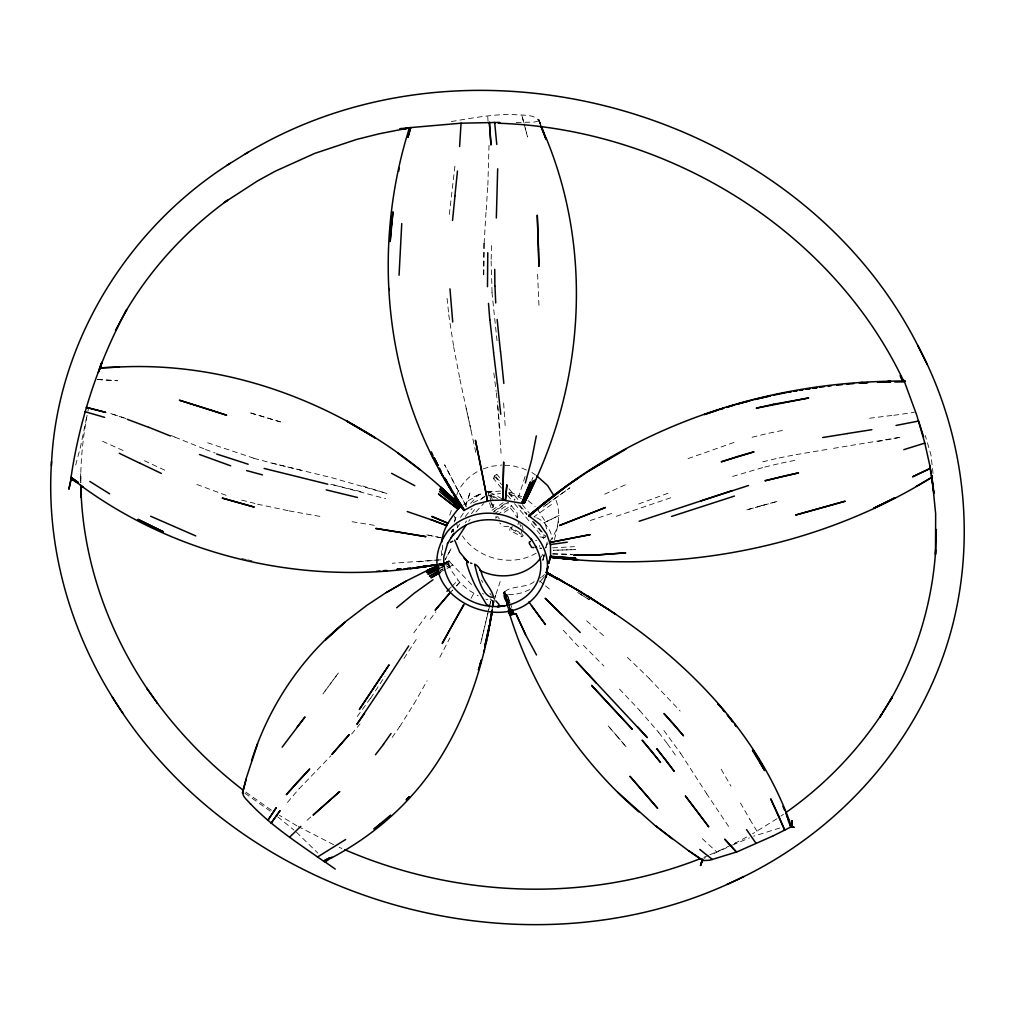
<?xml version="1.0" encoding="UTF-8"?>
<svg xmlns="http://www.w3.org/2000/svg" width="1015" height="1015" viewBox="0 0 1015 1015"><rect width="100%" height="100%" fill="white"/><g stroke="black" fill="none" stroke-linecap="round" stroke-linejoin="round"><path stroke-width="0.75" stroke-dasharray="5 3.75" d="M489.014 145.297L487.834 186.265M517.523 517.32L517.13 512.956L511.217 505.457L497.655 514.567M933.051 473.447L930.958 454.872L925.299 435.511M491.171 259.32L491.539 242.687M554.444 539.536C558.022 525.973 561.536 510.786 554.786 497.566M442.591 545.042L442.489 554.926M484.117 243.486L486.134 210.029M486.223 210.016L487.758 186.253M453.477 531.759L453.654 528.967M449.315 214.444L454.923 166.156M492.694 607.351L495.434 595.627L493.569 601.413L489.902 598.685M492.719 607.097L493.125 604.001M493.201 604.191L493.582 601.362L485.868 599.167M493.518 601.426L492.643 607.681L495.46 595.627M547.199 542.048L545.905 547.389M492.021 610.015L493.328 601.375M87.087 415.262C83.014 437.389 80.553 459.871 80.769 482.391M492.63 607.274L493.1 604.28M546.057 546.895L545.702 548.125L545.981 547.174M86.618 417.558L80.363 447.488L75.173 467.027M87.912 411.227L88.483 408.499M489.928 604.75L480.691 643.548L491.057 599.484L490.245 603.278M543.152 560.052L544.192 555.522M514.504 503.643L543.469 538.204L544.116 535.438L530.908 519.667M539.739 545.461L539.257 546.451M544.357 553.746L542.594 561.143L544.04 555.078M542.822 560.369L544.319 554.203M558.428 521.355L556.144 530.325L551.982 538.61L549.014 542.251M519.718 532.482L510.444 527.407L509.682 530.185L521.659 536.745L522.37 533.928M521.634 531.429L520.911 534.233L511.484 528.993L509.682 530.185M517.929 524.704L518.652 521.926M517.46 517.587L517.828 516.204M511.484 528.993L512.232 526.214M504.277 512.347L510.469 508.198L511.217 505.457M494.051 513.996L507.652 504.848L508.414 502.12L493.62 512.067M518.64 496.792L521.291 498.708M451.421 532.418L452.259 529.538M454.809 520.898L455.659 518.018M493.087 507.17L493.886 504.43L492.097 505.635L491.285 508.375L493.087 507.17L491.768 503.047M497.604 498.593L490.841 494.825L490.017 497.54L491.336 501.664M501.524 488.139L493.531 478.611L496.056 476.885L496.843 474.271L500.915 479.131M502.146 498.86L490.029 492.3L489.205 495.016L495.967 498.67M493.531 478.611L494.33 475.984L496.843 474.271M525.11 476.428L518.551 497.058L507.322 493.671M495.954 594.27L500.205 581.532M449.734 515.163L452.195 507.868M465.53 505.99L470.376 491.653L465.466 506.003M451.713 532.215L452.753 529.462M531.733 480.273L532.913 477.481M456.801 494.774C461.076 483.165 470.744 474.398 481.833 469.323M452.563 531.733L453.756 529.234M439.8 657.289L449.835 638.029M488.469 492.77L488.52 492.085M471.087 598.33L474.639 591.758M413.917 704.067L427.112 680.748M540.221 558.555L543.114 553.847M465.339 522.776L466.494 520.911M399.758 726.626L413.841 704.055M404.033 658.443L418.079 636.583M370.602 698.333L384.951 676.282M543.317 577.941L544.281 576.482M460.531 517.409L463.538 512.93M370.488 698.282L355.085 719.508M392.171 737.423L399.694 726.588M471.455 513.628L476.669 506.866M413.765 632.853L426.148 615.902M468.664 521.291L470.085 519.337M430.157 619.328L435.917 611.779M542.987 578.385L538.94 582.94M546.057 545.892L548.024 543.456M465.251 516.495L472.051 508.477M470.643 503.453L477.951 495.358L483.851 492.744M351.621 734.048L360.033 724M459.338 582.762L456.395 585.947L459.694 582.331L451.345 570.557L449.011 564.492L448.973 561.079L471.518 584.551M475.934 511.991L483.622 503.541M287.473 802.421L299.044 788.756M452.589 590.07L449.531 593.382L452.474 590.197M456.649 585.642L459.694 582.331L467.966 589.652L478.141 595.843M299.108 788.795L330.915 755.769M449.011 589.22L451.307 586.924M452.157 586.061L457.905 580.326L457.422 580.796M544.484 574.579L541.87 576.875M480.552 499.875L485.183 495.777M306.999 820.323L312.506 815.375M704.194 858.36L705.514 857.573M543.342 506.967L547.022 504.112M545.829 505.102L569.999 487.796L549.483 502.222M540.018 578.195L541.058 577.446M780.916 816.085L783.491 814.258M551.45 504.48L534.08 516.813L536.58 517.751M480.247 493.912L467.94 500.915A47.172 41.894 15.6 0 0 463.703 504.848M490.029 492.3L488.317 493.468L490.004 498.873M492.047 510.215L503.148 502.742M493.709 511.294L506.079 502.971L507.652 504.848M498.099 516.495L495.625 518.158L496.411 515.392L499.456 519.008M521.659 536.745L523.372 535.603M543.469 538.204L545.994 536.542L533.015 521.025M776.982 818.724L752.496 833.823M473.358 502.666L484.726 496.766M447.095 568.451L449.759 566.878L444.392 569.999M452.817 564.898L446.194 568.654M440.903 571.648L444.976 569.352M529.754 589.575L522.535 592.697L513.894 594.524M446.714 566.839L449.264 565.431L443.986 568.298M440.028 570.443L442.667 569.009M440.193 570.405L442.883 568.958M734.594 843.465L749.996 835.294M536.186 553.15C512.106 567.474 477.761 559.24 462.409 535.907M726.664 847.69L710.779 854.935M446.093 565.228L448.846 563.845L440.485 568.019M440.535 568.019L443.339 566.624M534.131 581.608C525.897 590.146 494.584 583.181 506.371 602.529M718.823 850.951L735.723 842.919M443.225 565.177L448.63 562.627L446.131 563.807M441.144 566.154L444.887 564.391M440.65 565.723L449.911 561.397L444.621 563.858M732.487 845.127L749.451 837.87M443.149 564.657L448.617 562.158L446.042 563.325M474.018 496.779L480.869 493.671M442.654 564.239L449.518 561.13L443.086 563.934M604.724 494.153L628.323 483.483M779.901 827.986L753.638 836.208M445.103 562.906L449.29 561.041M443.162 564.112L448.681 561.663L445.915 562.83M440.573 564.771L449.137 561.029L442.819 563.68M439.229 565.621L441.804 564.492M440.269 564.847L448.973 561.079L444.862 562.729M708.445 855.366L702.71 857.802L703.75 857.37M709.878 854.744L719.914 850.481M488.761 495.383L500.585 493.392M688.043 458.615L735.659 441.868M638.714 503.947L668.593 493.036M670.712 497.781L616.168 516.369M590.21 520.53L614.341 512.537M483.216 468.892L491.488 466.278L501.714 465.06M732.652 476.441L764.828 466.951M752.09 437.249L768.85 433.177M764.815 467.027L781.322 463.094M762.722 461.812L779.241 457.905M451.282 121.559C471.632 118.095 492.11 114.302 512.829 114.429C521.85 115.913 537.404 112.83 540.576 124.211L538.47 119.212L540.805 125.086M768.888 433.202L785.889 429.751M781.309 463.132L798.031 459.757M779.228 457.943L796.026 454.568M877.797 441.55L901.231 437.122L829.851 448.973M796.014 454.644L829.813 448.947M440.028 564.213L443.022 563.706M438.353 564.124L441.436 563.617M436.818 564.378L441.221 563.655M439.939 564.327L442.984 563.832L436.653 564.873M536.795 540.361L535.527 540.513M440.015 564.124L443.048 563.655M893.86 415.3L914.261 412.382M486.857 491.983L502.197 490.994M487.225 491.869L494.432 490.905M869.538 418.231L893.872 415.224M508.756 526.683L503.389 526.201L499.697 522.979M418.548 561.866L441.741 559.709L392.31 563.262M513.514 594.549L506.904 594.308L503.694 592.646M552.566 547.872L574.452 546.679M553.365 550.257L575.454 549.597L553.568 550.27M552.706 553.885L572.232 554.368M516.178 122.498L534.727 122.041L538.699 120.823L538.584 119.415L540.97 125.264M552.832 553.911L572.397 554.393M97.275 379.483L117.486 380.739L95.385 379.356M504.683 465.251L512.118 465.707L522.294 468.22L529.12 471.252M539.917 536.922L545.372 537.595M352.078 521.71L377.555 525.846M289.123 510.913L320.765 516.546M428.267 535.171L442.591 538.102M426.833 534.88L440.282 537.645M257.417 504.163L289.161 510.888M241.913 558.593L246.239 559.544M247.685 559.861L251.999 560.826M301.087 470.224L269.571 462.548L332.209 477.824L387.134 493.556L362.659 485.982M361.023 491.641L330.408 484.142L385.649 498.644M241.672 500.116L257.442 504.074M253.852 458.311L269.584 462.472M253.864 458.222L207.263 442.654M509.936 492.262L521.596 496.678M226.091 495.32L195.464 483.939M205.398 449.429L215.193 453.058M170.621 435.359L174.948 437.072M174.923 437.173L205.398 449.366M102.578 441.271L123.449 450.673M333.643 844.696L298.296 826.578M339.162 847.246L341.915 848.527M144.346 460.709L165.47 470.516M536.745 517.815C545.207 521.583 551.183 530.058 552.185 539.206M296.926 825.804L279.379 815.299M244.932 793.223L270.256 811.125M482.544 593.42L483.533 594.08M271.411 810.224L244.501 791.154M531.86 472.47L535.527 474.982M528.219 500.661L535.171 506.599M277.679 816.77L293.944 830.067M539.612 580.948L544.357 584.856M545.537 585.833L550.282 589.74M586.594 620.825L605.105 637.052M296.431 832.173L317.822 853.069M702.253 838.606L716.704 851.953M627.359 657.377L649.245 678.401M583.422 645.35L603.836 665.992M649.169 678.451L680.177 711.02M619.442 689.084L639.704 710.411M563.262 630.277L579.184 647.304M639.666 710.437L658.735 732.437M496.056 476.885L501.055 482.861M509.048 492.402L515.036 499.558M520.035 505.521L527.026 513.869M494.33 475.984L501.448 484.472M508.553 492.973L514.656 500.255M518.716 505.102L526.848 514.808M507.513 495.295L510.507 498.873M510.469 508.198L514.732 513.286L517.104 517.904M509.048 488.837L518.183 499.773M522.256 504.633L529.361 513.133M492.795 597.201L494.8 599.611M658.697 732.462L667.451 743.855M537.189 508.82L544.294 519.985L547.187 530.934M663.886 730.508L680.811 753.561M489.877 593.306L491.336 595.247M667.413 743.843L675.698 755.465M728.605 826.451L706.757 793.908M680.773 753.587L706.795 793.895M749.882 819.498L758.827 834.241M481.415 580.123L482.797 582.432M721.17 769.192L730.99 786.143M740.43 802.966L749.92 819.486M457.752 527.457L454.441 516.026M538.838 119.808L541.173 125.606M540.83 125.682L538.825 120.658L540.488 124.934M538.8 119.618L541.261 125.759M507.728 595.907L511.763 607.49M509.289 604.94L505.736 594.029L510.101 607.338M510.786 610.421L504.506 591.301L509.822 607.401M490.841 494.825L493.024 501.689M490.423 500.23L492.097 505.635M489.598 502.958L491.285 508.375M507.716 603.011L504.227 591.504L508.363 605.054M508.82 606.564L510.202 611.081M519.769 523.486L520.67 526.519M521.837 525.237L523.182 529.779M508.134 606.069L504.062 591.707L505.051 595.767M508.553 607.503L509.771 611.804M507.652 606.221L503.935 593.065L505.99 600.728M507.221 605.498L503.668 592.456L507.31 605.651M506.79 604.027L508.046 608.518M507.424 606.006L503.77 592.811L505.813 600.614M523.74 122.46L521.735 114.885L527.559 137.012L524.121 123.919M475.819 452.474L459.605 377.961M466.202 408.309L471.632 432.859M453.629 346.762L459.694 377.948M448.719 314.713L453.718 346.775M493.848 372.974L496.119 391.384M496.31 392.919L497.439 402.13M497.02 340.786L491.971 292.307M447.057 298.385L448.808 314.701M499.837 428.622L497.54 403.678L501.042 453.236M503.63 403.031L505.305 428.013M487.746 116.687L488.025 121.153M492.059 292.307L491.082 259.32M538.952 305.413L537.531 272.566M389.494 287.981L389.608 291.077L389.494 286.42M441.5 555.624L441.182 548.671M80.781 482.544L80.693 473.789L80.832 482.848M454.479 522.04A47.172 41.894 15.6 0 1 457.296 514.136M457.41 527.47A200.501 154.331 62.4 0 1 459.668 524.07M484.041 243.473L483.698 276.676L484.041 243.473M493.024 601.324L491.209 613.009L493.024 601.324M492.427 609.241L491.996 612.375L492.44 609.241M451.041 548.772L445.217 559.633L451.041 548.772M338.388 672.958L322.859 694.019L338.388 672.958M544.662 522.446L544.065 522.763L559.189 515.417L544.662 522.446M761.808 505.584L745.911 510.126L777.858 501.245L761.808 505.584M541.515 548.265L539.777 548.075A226.929 14.591 -10.9 0 1 541.477 548.278M280.457 421.91L249.018 412.483L280.457 421.91M125.962 418.51L110.051 413.346L125.911 418.548M589.296 599.738L577.421 592.303L589.296 599.738M617.26 736.306L607.845 725.509L626.521 747.281L617.26 736.306M466.481 506.764L444.672 464.921L466.481 506.764M509.923 602.872L506.904 594.308L509.923 602.859M507.132 602.149L504.582 593.597L507.183 602.161"/><path stroke-width="1.5" d="M497.68 168.794L496.335 217.959M399.06 275.23L401.75 223.592M487.771 252.735L487.479 286.661M51.422 465.657C56.282 343.425 127.446 228.299 230.151 163.352M51.549 461.406C45.459 550.409 72.534 640.135 122.955 713.304M936.35 529.551L935.5 554.533L935.665 513.844L931.795 475.464L932.239 476.784M459.605 146.477L461.051 123.196L499.824 122.396M546.083 577.319C556.524 535.666 506.485 501.994 469.247 516.686A55.888 49.215 15.6 0 0 447.577 531.327C399.897 598.381 526.417 650.818 546.26 574.909M115.52 330.268L126.824 309.41C98.518 361.873 79.475 419.309 70.885 478.37L82.976 486.857M935.665 550.003C932.341 602.885 916.507 654.777 890.079 700.68L892.223 697.14L880.03 716.958L892.223 697.14M452.525 220.458L454.999 195.781M454.91 195.781L457.473 171.078M791.434 826.553L792.144 820.666L791.281 826.413L794.199 827.339L791.472 826.565C760.159 736.649 691.177 664.876 613.174 612.553M456.661 539.472L456.915 538.635M791.395 826.489L792.144 820.666L791.357 826.476L790.139 824.472L790.799 826.438M491.323 616.359L491.818 613.288M490.841 617.424L491.577 612.895L489.75 623.413L490.588 618.947M441.639 542.162L442.121 539.371M490.118 622.436L491.768 613.453C483.787 663.518 467.928 712.796 441.271 756.15C420.045 790.926 390.762 820.475 356.823 842.894C348.817 848.134 340.596 853.069 332.159 857.612C329.888 857.599 325.168 863.473 324.051 860.758M489.75 625.38L490.308 622.36M71.202 478.205L68.88 489.255L71.519 477.456M490.638 619.404L491.222 616.422M487.974 634.248L489.04 628.513M536.313 435.879L531.619 459.757L525.389 482.899M563.921 582.001L546.463 572.422L547.085 569.491M398.603 171.383L399.276 168.224M442.159 539.143C444.037 525.998 452.842 515.721 460.721 505.762M455.469 499.19L456.141 496.183M484.675 647.05L489.484 624.923L484.688 647.05L485.386 644.132M324.305 861.697C298.93 843.731 272.007 826.553 250.629 803.969M487.251 637.445L487.936 634.565M550.561 556.068L548.709 563.515L550.549 556.042M546.463 572.422L547.948 566.459L546.501 572.46L558.072 578.981M485.931 643.32L486.654 640.478M479.714 665.726L481.3 660.029L478.433 669.951L479.296 667.134M483.749 652.049L484.536 649.232M702.926 859.324L700.515 865.465L702.342 859.083M461.051 123.196L409.489 127.687C371.871 246.176 383.619 380.13 448.934 486.743M550.929 555.763L550.599 557.222L577.015 559.785L550.599 557.222L550.473 544.865L546.742 534.106L539.802 524.336L528.828 515.785L533.205 511.865M246.099 778.708L257.607 743.729M124.629 313.331C150.448 268.912 185.961 230.354 227.563 200.272L224.315 202.467L257.607 180.898L275.293 171.192L314.713 153.405L356.57 139.448L379.179 133.79L409.781 127.788L408.626 130.846L409.578 127.75L410.415 127.712M464.236 510.126L461.812 506.409L463.944 510.482L475.325 504.341L490.613 500.42L502.717 500.091L522.23 503.326L524.336 503.009L524.235 501.562M464.083 510.291L462.434 507.919L463.931 510.38M335.267 869.081L324.369 861.456L326.297 860.377L324.356 861.215M700.515 865.465L702.494 859.933M98.95 370.78L101.855 362.545L99.8 368.102M99.064 370.45L101.855 362.545L99.863 368.001M98.328 372.429L101.855 362.545L99.711 368.496M251.606 760.59C268.658 706.77 300.909 658.024 344.783 622.322L325.523 639.805L345.29 621.84L366.783 605.409L385.789 592.823M98.76 371.185L101.855 362.545M498.314 123.246C666.639 128.55 831.64 228.908 903.756 381.336M451.941 536.428L447.678 543.279L443.91 556.448A49.469 43.569 15.6 0 0 447.514 577.395C462.079 610.383 514.275 618.008 534.727 586.645A48.352 42.579 15.6 0 0 540.792 566.636C541.363 556.169 536.225 546.882 530.947 538.419M535.577 479.765L524.451 502.844C582.991 391.689 594.524 255.78 546.413 138.674M447.45 543.748L447.678 543.279M530.135 489.382L532.012 485.246M526.886 496.297L524.349 501.816L526.95 496.284M530.058 489.395L531.962 485.246M526.633 497.832L535.045 480.247L524.171 503.123L528.028 495.231M530.477 541.452L529.284 542.111L529.449 543.52M453.845 533.332L452.398 535.704M465.948 525.263L456.877 539.346M399.783 128.677L409.616 127.776M379.204 691.101L408.728 645.959M379.179 691.037L356.899 724.266L364.499 713.405M374.142 687.218L389.088 664.85L359.323 709.472L374.167 687.282M882.124 713.532C856.66 752.115 823.901 785.864 786.067 812.419M383.442 744.338L391.029 733.515M282.157 747.18L304.982 716.971L297.154 727.108M375.436 754.754L383.505 744.376M449.531 593.382L435.169 610.231L449.531 593.407M451.028 537.747C470.224 511.725 513.171 515.113 531.759 540.145M540.221 558.555C526.468 576.786 499.507 580.402 479.778 570.354M75.795 481.757L70.885 478.37M530.604 515.912L529.081 515.645L533.382 511.903L528.866 515.633L530.934 513.856M446.905 591.326L449.099 589.131M289.605 837.159L300.808 826.35M71.151 478.255L73.549 479.74M498.873 606.006L498.974 604.42L495.802 600.817M380.968 823.47L373.951 829.09L390.547 815.134M533.243 511.852L537.899 507.906M529.272 515.455L566.497 486.134L528.828 515.785L549.889 498.479M533.281 512.08L535.577 510.177M396.675 607.769L414.247 593.217L432.999 579.768M537.861 508.084L545.03 502.387L542.644 504.29M544.966 502.235L547.44 500.382A207.39 172.474 12.6 0 1 554.786 494.622C649.702 421.631 768.977 383.759 888.239 381.259M540.208 506.142L542.644 504.252M554.786 494.622L557.324 492.77M557.539 492.681L578.322 477.925L567.778 485.221M573.006 481.541L589.144 470.808L625.874 449.214M345.62 839.519L317.467 857.053M244.907 154.217C470.199 17.077 798.158 110.051 917.674 345.24C969.401 441.868 979.538 560.648 940.461 663.531C903.172 762.29 823.444 842.501 726.968 884.395M589.106 470.77L611.652 457.067M226.954 165.344L248.028 152.263M931.58 477.494C818.686 547.466 681.801 573.259 550.587 557.184L577.269 559.823M916.304 486.337L931.326 477.634M405.835 581.265L386.233 592.595L406.14 581.075L427.112 570.544M330.091 858.144L332.007 857.091M497.578 606.564L504.518 605.904L497.172 606.627M438.708 571.166L429.485 576.165L438.861 571.128M791.51 826.667L773.354 835.776M427.036 572.828L439.178 567.093M324.369 861.456L326.335 860.542M430.195 569.846L437.934 566.218M324.381 861.278L326.297 860.377M438.061 566.941L426.731 572.143L437.681 567.157M743.69 876.579L742.574 877.087C526.848 985.007 238.246 902.69 112.259 696.912M437.934 566.053L429.764 569.758L438.15 566.015M431.654 569.212L438.531 566.104M437.414 566.066L427.734 570.405L437.719 566.027M438.074 565.71L427.201 570.506L437.364 566.104M450.406 542.353L452.779 541.236M699.64 858.918C586.289 903.261 455.976 897.78 344.719 849.682M772.91 835.979L737.08 851.826L709.713 860.251L702.799 860.58L688.601 850.697L702.418 860.01M243.016 792.601C241.989 796.623 248.345 800.822 250.578 804.159M700.566 501.055L748.499 485.525M732.297 490.537L639.171 521.266M671.575 516.419L734.454 496.069M903.807 449.658L924.817 443.124L916.786 415.313L904.162 380.93L888.176 381.196M753.244 399.834L736.23 404.401L749.007 401.026M409.832 127.738L402.194 129.311L409.971 127.788M773.481 395.19L786.6 392.551M896.055 425.45L918.588 421.035L923.701 437.046M533.979 547.542L531.784 547.516L529.462 543.685M474.639 564.277C476.403 571.153 482.138 598.939 493.404 597.163C492.58 589.918 483.901 582.052 481.808 574.008C481.237 570.443 477.862 565.241 474.957 564.378M436.666 564.771L420.096 567.22M436.64 564.936L416.67 567.893M802.802 389.76L799.845 390.268L802.789 389.747M822.632 437.528L847.284 433.595M847.297 433.545L871.847 429.688M497.845 606.488L504.518 605.904M430.182 565.406L434.166 564.784M423.357 566.916L410.085 568.616M809.945 388.644L805.745 389.265L809.945 388.631M423.433 566.776L430.055 565.812M567.296 542.188L550.358 544.548L551.132 544.446M423.572 566.294L426.211 565.939M422.836 566.357L427.277 565.774M413.448 568.07L416.784 567.626M413.371 568.298C297.04 583.968 175.303 555.053 80.502 485.31M819.739 387.235L823.99 386.702M828.227 386.157L831.057 385.789M416.924 567.144L419.576 566.814M426.681 566.497L420.032 567.284M836.703 385.205L842.336 384.622M407.611 568.21L410.25 567.931M859.477 382.68L862.661 382.401M846.573 384.228L853.653 383.607M396.966 569.199L400.976 568.857M397.715 569.123L400.671 568.869L397.715 569.111M383.48 570.671L386.829 570.43M403.399 569.225L406.749 568.984M859.299 383.163L867.787 382.579M383.391 571.014L386.69 570.811M861.012 383.137L867.013 382.782M877.518 382.16L890.485 381.602L882.01 381.894M376.705 571.293L380.079 571.102M467.04 561.879L466.659 563.591L468.6 569.669A238.132 131.912 -72.1 0 0 475.337 585.795L486.388 604.293L490.029 606.412M894.824 382.033L904.593 381.856M118.755 367.024C237.091 361.112 353.22 408.994 440.815 487.137M557.146 557.73L577.522 559.658L568.565 558.77M555.129 557.413L550.65 556.969L555.573 557.578M558.11 557.717L565.571 558.466M326.246 489.877L357.483 497.477M470.605 563.084L471.861 563.452M327.794 484.206L264.154 468.461M246.531 470.567L262.479 474.88M85.044 411.722L104.634 417.355M248.18 464.236L216.639 454.022M904.162 380.93L905.431 381.348L901.853 379.039L900.242 375.575L902.64 381.196M407.243 511.535L430.969 519.693M230.671 465.809L199.524 454.504M467.268 561.904L468.423 562.615L459.63 552.122L454.733 540.145M127.281 419.297L148.748 427.391M195.755 535.92L150.677 516.254M148.774 427.302L170.393 435.981M140.133 463.271L161.271 473.396M119.25 453.286L140.121 463.36M549.242 573.868L546.501 572.46L581.811 592.481M552.058 575.442L546.73 572.612L581.532 592.265M391.612 473.333L414.792 485.69M546.26 572.929L557.692 579.159L546.565 573.044M558.237 578.74L561.219 580.415M569.846 585.401L609.977 610.421M587.596 596.046L615.521 614.164L587.292 595.792M581.494 592.291L592.988 599.383M89.828 481.453L109.645 493.823M536.745 475.819L547.593 485.538L554.253 496.284M71.329 477.519L78.358 482.594L71.101 477.342M617.691 792.284L654.941 825.449L689.058 851.116M398.02 453.236L419.842 469.679M71.088 478.243L73.41 480.019M712.352 859.464L699.754 849.428M655.817 825.893L672.133 838.783M243.232 790.216C205.994 761.491 173.121 727.057 146.718 688.107L157.49 703.319L156.83 702.418M454.073 503.643L459.326 507.969L439.419 491.488M454.72 500.89L458.869 504.569M460.632 505.407L440.802 487.225L460.632 505.407L440.776 487.454L460.556 505.407L463.944 510.482L450.52 489.471M638.866 811.886C578.525 759.842 533.256 690.631 509.733 614.506M580.225 632.472L545.157 598.266L562.424 615.331M464.007 558.149L468.143 562.361M596.325 683.133L576.203 661.311L647.266 737.601L637.382 726.613M536.605 547.428L535.539 545.969M724.532 711.54L717.795 703.598L720.675 707.011M722.591 709.282L724.507 711.566M727.387 714.979L732.805 721.868L727.425 714.953M531.441 605.676L545.385 624.529L528.891 601.933M746.533 829.585L755.959 843.237M462.371 508.02L455.507 497.413M453.883 494.736L455.595 497.375M457.879 500.154L464.375 510.202L448.681 484.967L451.053 489.078M147.391 689.071C107.006 629.186 82.304 558.11 80.845 485.652M752.458 750.428L764.663 770.575L759.816 762.189M449.011 486.528L452.36 491.958L450.698 489.217M454.314 494.533L457.6 499.875M453.908 494.889L455.494 497.528M457.372 500.23L458.958 502.856M445.864 481.009L447.514 483.762L446.448 481.922M760.781 762.76L764.282 768.748L760.781 762.734M455.583 497.515L457.169 500.23M447.425 484.003L452.195 492.186M441.144 472.736L444.278 478.268M445.078 478.408L451.32 489.382M444.748 478.065L447.26 482.493M525.504 634.553L515.861 613.529L525.504 634.527L536.529 654.992M439.33 467.991L441.132 471.353M444.367 478.484L445.826 481.262L444.278 478.496M441.17 472.914L442.718 475.718M439.647 470.097L441.081 472.927M434.28 457.955L438.099 465.568L434.242 457.917M917.674 345.24L927.038 364.144M430.944 452.918L433.773 458.729M431.312 451.878L432.961 455.367M782.933 806.367L784.722 810.541M541.388 126.545L546.045 138.281M785.876 813.345L788.579 820.323M541.033 126.355L546.007 139.169L541.35 127.027M786.993 816.162L788.579 820.348M788.363 820.881L790.66 826.971M790.761 824.624L791.535 826.794M510.672 609.14L512.524 614.722L510.583 608.81M508.896 610.7L510.139 614.989L508.896 610.599M508.642 610.548L509.86 614.811L508.642 610.408M508.477 609.977L509.746 614.456L508.528 610.053M931.313 473.269L929.702 465.327M924.817 443.124L929.575 464.451L933.965 493.48L931.516 474.83M493.556 352.332L497.375 383.784M489.89 319.877L493.607 352.281M497.464 383.772L500.738 414.272M497.147 319.446L500.509 351.862M500.598 351.862L503.833 383.429M452.715 322.072L449.975 288.869M496.779 144.435L494.648 122.358L494.724 123.234M488.507 303.384L489.801 319.877M494.977 286.23L495.713 302.939M80.832 485.411L81.073 497.439L80.883 485.868M494.749 269.368L494.889 286.243M503.668 462.256L502.717 500.091L503.668 462.256M505.47 499.685L505.432 500.344L506.866 484.802L505.47 499.685M391.549 224.252L390.166 241.595L393.008 211.843L391.549 224.252M410.707 127.598L408.017 137.076L410.707 127.598M243.384 789.467L242.458 793.197L246.074 779.279L243.384 789.467M99.775 367.887L118.869 367.062L99.8 367.899M524.463 496.475L521.697 503.237L530.452 481.922L524.463 496.475M532.799 481.275L523.042 503.351L532.799 481.275M534.436 480.59L523.918 503.25L534.436 480.59M453.007 623.819L442.21 643.459L463.931 604.521L453.007 623.819M268.226 819.752L276.131 807.889L268.226 819.752M279.937 810.807L271.221 823L279.937 810.807M349.059 734.771L332.032 754.285L349.059 734.771M297.661 781.804L286.319 794.669L309.702 768.989L297.661 781.804M409.134 796.8L406.165 799.896L409.096 796.826M529.437 515.861L538.128 508.553L529.437 515.861M339.632 791.586L313.267 814.944L339.632 791.586M930.286 468.346L912.713 476.733L930.286 468.346M323.671 861.024L329.368 858.018L323.671 861.024M440.37 572.333L430.969 577.789L440.383 572.359M439.102 568.717L427.949 574.287L439.14 568.717M895.205 497.629L873.75 508.211L895.23 497.655M437.643 566.51L426.617 571.458L437.643 566.56M605.397 507.525L559.57 525.453L605.397 507.525M717.897 409.984L704.41 414.564L717.922 410.035M737.448 456.572L721.221 461.838L754.044 451.815L737.448 456.572M723.619 408.258L719.432 409.527L723.606 408.208M734.784 404.858L726.41 407.408L734.822 404.82M845.026 501.258L795.9 514.96L845.026 501.258M781.626 476.657L764.929 480.78L798.526 472.876L781.626 476.657M770.575 395.787L754.691 399.504L770.601 395.825M773.557 404.274L756.238 408.157L808.701 397.969L773.557 404.274M590.134 534.613L549.864 542.429L590.134 534.613M904.048 380.917L901.853 379.039L904.048 380.917M791.002 391.765L788.059 392.259L791.002 391.752M796.902 390.762L793.946 391.257L796.902 390.75M816.935 387.628L812.736 388.238L816.935 387.628M625.557 552.845L599.637 554.761L573.716 555.256L599.637 554.761L625.557 552.845M890.916 381.564L888.366 381.627L890.916 381.577M575.543 558.199L550.739 556.41L575.543 558.199M401.141 532.494L375.766 528.447L425.97 536.656L401.141 532.494M87.049 407.548L86.275 407.358L105.763 412.407L87.049 407.548M254.042 507.018L222.399 498.137L254.042 507.018M210.854 410.073L179.376 400.214L226.637 415.211L210.854 410.073M446.714 525.567L430.982 519.604L446.714 525.567M447.945 523.232L431.882 516.495L447.945 523.232M163.352 531.809L138.154 519.426L163.352 531.809M375.284 437.909L346.686 421.047L375.207 437.909M458.196 509.251L438.569 494.039L458.196 509.251M460.061 506.942L439.99 489.522L460.061 506.942M453.375 500.306L440.256 488.735L460.366 506.523L453.375 500.306M456.966 502.742L440.535 487.911L460.607 506.104L456.966 502.742M632.193 729.163L591.707 685.518L632.193 729.163M674.049 724.532L663.975 713.507L683.514 735.799L674.049 724.532M736.459 852.054L724.862 839.329L736.459 852.054M657.555 808.219L630.023 776.424L657.555 808.219M651.579 751.24L642.102 740.125L660.524 762.455L651.579 751.24M665.726 759.956L656.781 748.715L674.201 771.311L665.726 759.956M736.408 726.461L734.606 724.164L736.408 726.461M708.635 826.692L685.468 796.077L708.635 826.692M759.271 760.222L752.775 749.768L759.271 760.248M778.442 815.438L770.715 798.856L784.735 830.207L778.442 815.438M513.958 614.265L512.448 609.99L513.958 614.265M511.103 615.001L509.771 610.713L511.103 615.001M487.454 500.89L484.713 486.35L487.454 500.89M480.26 463.703L475.426 440.307L484.675 486.312L480.26 463.703M490.968 144.739L489.37 122.358L490.968 144.739M538.534 249.373L537.278 215.129L538.914 266.387L538.534 249.373"/></g></svg>
